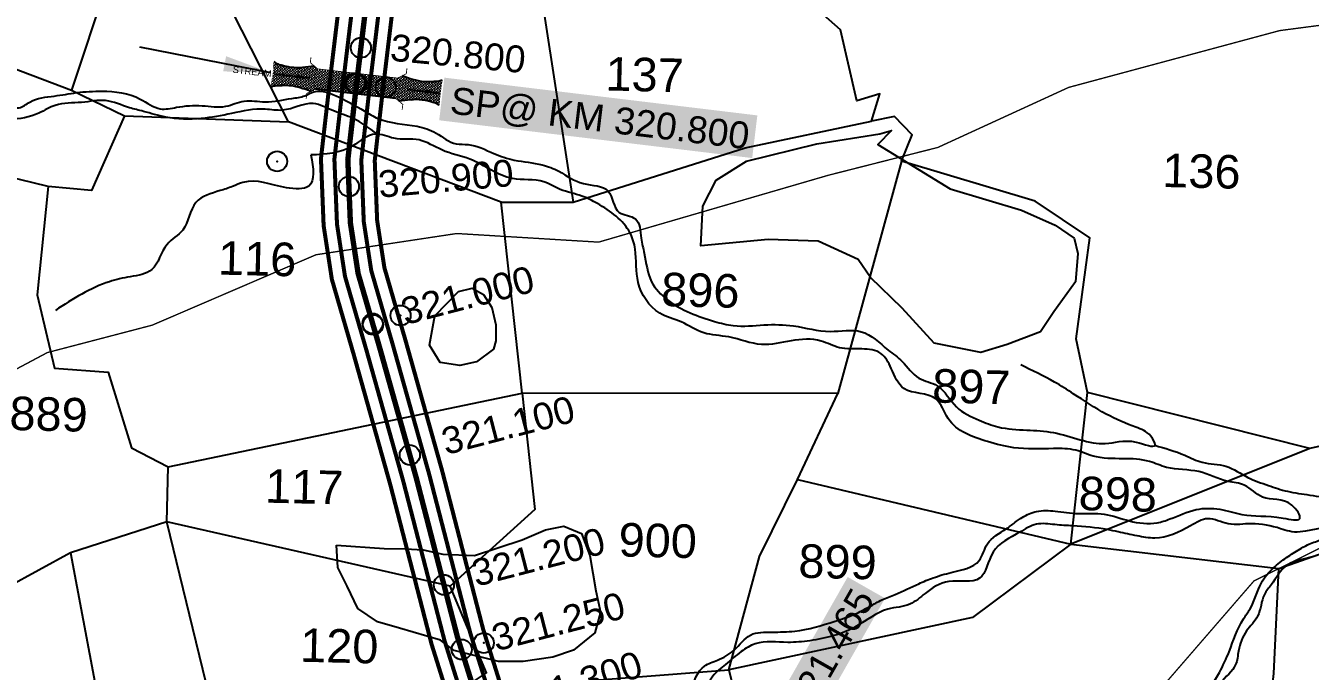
# Model space of a CAD drawing. Header units: feet. Extents: x 786471 to 797175, y 1568667 to 1582707.
# Drawn here: x 789635 to 790592, y 1571551 to 1572032 of the extents above; entities that cross this region are included whole.
import ezdxf
from ezdxf.enums import TextEntityAlignment as Align

# ---------------------------------------------------------------- set-up
doc = ezdxf.new("R2010")
doc.units = ezdxf.units.FT
doc.header["$LTSCALE"] = 15
doc.header["$MEASUREMENT"] = 0
doc.header["$PDMODE"] = 32
doc.header["$PDSIZE"] = 15
doc.linetypes.add('HIDDEN2', pattern=[0.1875, 0.125, -0.0625])
for name, color, linetype in [('CANAL1', 7, 'Continuous'), ('CSMark', 72, 'Continuous'), ('HILL', 17, 'Continuous'), ('PLOT', 7, 'Continuous'), ('PLOT NO', 7, 'Continuous'), ('ROADS', 6, 'Continuous'), ('STRUCTURE', 5, 'Continuous'), ('TANKS-STREAM', 4, 'Continuous')]:
    doc.layers.add(name, color=color, linetype=linetype)
doc.layers.add('VILLAGE BOUNDRY', color=5, linetype='HIDDEN2', lineweight=100)
doc.styles.get("Standard").update_dxf_attribs({"font": 'arial.ttf'})
doc.linetypes.add('DOTS', pattern='A,1e-06,-3,["●",Standard,S=3,R=0,X=-1.25,Y=-1.25],-3', length=6.000001)
doc.dimstyles.get("Standard").update_dxf_attribs({"dimtxt": 0.18, "dimasz": 35, "dimexe": 0.18, "dimexo": 0.0625, "dimgap": 0.09, "dimtad": 0, "dimtih": 1, "dimtoh": 1, "dimdec": 4, "dimzin": 0, "dimdsep": 46, "dimtxsty": 'Standard', "dimcen": 0.09, "dimadec": 0, "dimazin": 0, "dimtfac": 1, "dimtdec": 4, "dimtofl": 0, "dimtmove": 0, "dimatfit": 3, "dimfxl": 1, "dimtolj": 1, "dimtzin": 0, "dimarcsym": 0})

# ---------------------------------------------------------------- blocks, each defined once
blk = doc.blocks.new('SP')
at = {"layer": 'STRUCTURE'}
h = blk.add_hatch(dxfattribs=at)
h.set_pattern_fill('DASH', color=256, scale=8, style=0)
h.set_pattern_definition([(0, (0, 0), (1, 1), [1, -1])])
edge = h.paths.add_edge_path()
edge.add_spline(control_points=[(769825.6998846318, 1706742.149716115), (769825.2538849328, 1706741.843835173), (769823.8040903579, 1706740.84951941), (769820.9116115965, 1706740.271124796), (769817.0237254978, 1706739.724816793), (769811.4058651323, 1706738.909695662), (769803.9999883493, 1706739.727929385), (769798.3893081942, 1706740.999362314), (769795.6105873373, 1706741.629046613)], knot_values=[0, 0, 0, 0, 1.613557225511201, 5.245130249365884, 8.62497580946186, 13.47012412667009, 22.1902159530602, 30.74637742218671, 30.74637742218671, 30.74637742218671, 30.74637742218671], degree=3, periodic=0)
edge.add_line((769795.6105873375, 1706741.629046612), (769792.6105873379, 1706739.629046612))
edge.add_line((769792.6105873379, 1706739.629046612), (769732.6105873376, 1706739.629046612))
edge.add_line((769732.6105873376, 1706739.629046612), (769729.6105873374, 1706741.629046612))
edge.add_spline(control_points=[(769729.6105873374, 1706741.629046612), (769726.8509375289, 1706740.920438928), (769721.2787648587, 1706739.489647107), (769713.899210699, 1706738.460716713), (769708.2604048095, 1706739.11542709), (769704.3585304887, 1706739.550728751), (769701.4507450095, 1706740.04646792), (769699.9732063155, 1706740.999068337), (769699.5186717048, 1706741.292116404)], knot_values=[0, 0, 0, 0, 8.556161469055684, 17.27625329548356, 22.12140161274031, 25.50124717275726, 29.13282019658805, 30.74637742212953, 30.74637742212953, 30.74637742212953, 30.74637742212953], degree=3, periodic=0)
edge.add_line((769699.5186717048, 1706741.292116404), (769699.5186717048, 1706722.106659352))
edge.add_spline(control_points=[(769699.5212900428, 1706722.10837711), (769699.9672897417, 1706722.414258052), (769701.4170843166, 1706723.408573815), (769704.3095630779, 1706723.986968429), (769708.1974491772, 1706724.533276432), (769713.8153095418, 1706725.348397563), (769721.2211863253, 1706724.530163841), (769726.8318664806, 1706723.258730911), (769729.6105873373, 1706722.629046612)], knot_values=[0, 0, 0, 0, 1.613557225511201, 5.245130249365884, 8.62497580946186, 13.47012412667009, 22.1902159530602, 30.74637742218671, 30.74637742218671, 30.74637742218671, 30.74637742218671], degree=3, periodic=0)
edge.add_line((769729.610587337, 1706722.629046612), (769732.6105873372, 1706724.629046612))
edge.add_line((769732.6105873372, 1706724.629046612), (769792.6105873372, 1706724.629046612))
edge.add_line((769792.6105873372, 1706724.629046612), (769795.6105873372, 1706722.629046612))
edge.add_spline(control_points=[(769795.6105873372, 1706722.629046612), (769798.3702371457, 1706723.337654297), (769803.9424098157, 1706724.768446117), (769811.3219639753, 1706725.797376512), (769816.9607698652, 1706725.142666135), (769820.8626441859, 1706724.707364474), (769823.7704296648, 1706724.211625304), (769825.247968359, 1706723.259024888), (769825.7025029698, 1706722.965976821)], knot_values=[0, 0, 0, 0, 8.556161469055684, 17.27625329548356, 22.12140161274031, 25.50124717275726, 29.13282019658805, 30.74637742212953, 30.74637742212953, 30.74637742212953, 30.74637742212953], degree=3, periodic=0)
edge.add_line((769825.7025029698, 1706722.965976821), (769825.6998846318, 1706742.149716115))
h.paths.add_polyline_path([(769764.1611842603, 1706732.129046612, -1), (769761.0599904143, 1706732.129046612, -1)], flags=0)
h.paths.add_polyline_path([(769761.0599904143, 1706732.129046612, 1), (769764.1611842603, 1706732.129046612, 1)], flags=16)
at = {"layer": 'STRUCTURE', "const_width": 0.6280741461245082}
for points in [[(769726.6105873373, 1706747.629046612), (769726.6105873373, 1706743.629046612), (769732.6105873373, 1706739.629046612), (769792.6105873373, 1706739.629046612), (769798.6105873373, 1706743.629046612), (769798.6105873373, 1706747.629046612)], [(769726.6105873373, 1706716.629046612), (769726.6105873373, 1706720.629046612), (769732.6105873373, 1706724.629046612), (769792.6105873373, 1706724.629046612), (769798.6105873373, 1706720.629046612), (769798.6105873373, 1706716.629046612)]]:
    blk.add_lwpolyline(points, dxfattribs=at)
at = {"layer": 'STRUCTURE', "color": 3}
blk.add_lwpolyline([(769732.6105873373, 1706724.629046612), (769792.6105873373, 1706724.629046612)], dxfattribs=at)
blk.add_lwpolyline([(769732.6105873373, 1706724.629046612), (769792.6105873373, 1706724.629046612)], dxfattribs=at)
at = {"layer": 'STRUCTURE', "color": 0}
blk.add_circle((769762.6105873373, 1706732.129046612), 1.550596922985278, dxfattribs=at)
at = {"layer": 'STRUCTURE'}
for points in [[(769699.5186717048, 1706741.292116404), (769700.9097938648, 1706740.474592058), (769704.4282628357, 1706739.575315278), (769707.783299273, 1706739.166553105), (769712.611174137, 1706738.757790932), (769721.284772164, 1706739.657067712), (769729.6105873374, 1706741.629046612)], [(769825.6998846318, 1706742.149716115), (769824.3326225362, 1706741.292883995), (769820.8412069769, 1706740.29371433), (769817.4991804758, 1706739.789517071), (769812.6849136075, 1706739.243351586), (769803.9892128682, 1706739.89511083), (769795.6105873373, 1706741.629046613)], [(769699.5212900428, 1706722.10837711), (769700.8885521383, 1706722.96520923), (769704.3799676977, 1706723.964378895), (769707.7219941987, 1706724.468576154), (769712.536261067, 1706725.014741639), (769721.2319618064, 1706724.362982395), (769729.6105873373, 1706722.629046612)], [(769825.7025029698, 1706722.965976821), (769824.3113808098, 1706723.783501166), (769820.7929118389, 1706724.682777947), (769817.4378754016, 1706725.09154012), (769812.6100005376, 1706725.500302293), (769803.9364025106, 1706724.601025512), (769795.6105873372, 1706722.629046612)]]:
    blk.add_spline(points, degree=3, dxfattribs=at)
at = {"layer": 'STRUCTURE', "color": 0}
blk.add_text('STREAM', height=5, dxfattribs=at).set_placement((769684.2926106098, 1706732.094091512), align=Align.MIDDLE_CENTER)
for points in [[(769727.4360020272, 1706732.129046612), (769700.7611537643, 1706732.129046612)], [(769824.3666876926, 1706732.129046612), (769800.5131945858, 1706732.129046612)]]:
    blk.add_leader(points, dimstyle='Standard', override={"dimasz": 10, "dimgap": 0.09, "dimtad": 0}, dxfattribs=at)

msp = doc.modelspace()

# ---------------------------------------------------------------- linework, layer by layer
for p in [(789903, 1571986, 13), (789903, 1571986, 13), (789903, 1571986, 13), (789821.999009728, 1571930.748101393, 13.13835273281087)]:
    msp.add_point(p)
at = {"linetype": 'HIDDEN2'}
msp.add_point((789903, 1571986, 13), dxfattribs=at)
at = {"layer": 'CANAL1', "color": 1, "const_width": 3}
for points in [[(789867.6462410076, 1572043.230159594), (789861.354555676, 1571991.052696038), (789854.6775604929, 1571932.788903776), (789856.6737940065, 1571882.886515864), (789862.8134476331, 1571842.863453047), (789879.0411007294, 1571787.012334708), (789906.2853521866, 1571690.145749112), (789937.1251824516, 1571571.030921557), (789961.1968722023, 1571494.402581571), (789985.9700451602, 1571449.228414808), (790013.1483113681, 1571410.909256864), (790045.1303549593, 1571375.911591048), (790078.5577255161, 1571349.455177449), (790102.0931283862, 1571336.047068217), (790150.8221662435, 1571316.262628239), (790185.0257287957, 1571300.411873764), (790222.3779329875, 1571280.294843071), (790275.2644063933, 1571247.804235518), (790340.5464411335, 1571208.184604578), (790381.5809722503, 1571187.303811794), (790430.8995223506, 1571168.869147485), (790468.4834639165, 1571152.327090033), (790533.4389029061, 1571117.287189672), (790595.1187469653, 1571086.463764218)], [(789907.4229521642, 1572038.975461527), (789901.0810163517, 1571986.381266603), (789894.7690151772, 1571931.302430225), (789896.5520113194, 1571886.730608076), (789901.9544780387, 1571851.513105913), (789917.5005469347, 1571798.007812912), (789944.9041187572, 1571700.574765808), (789975.5924993764, 1571582.044892783), (789998.1722062636, 1571510.166039489), (790019.9323667638, 1571470.486135712), (790044.3443483275, 1571436.067215457), (790072.4829212453, 1571405.275425411), (790100.9987180219, 1571382.706324071), (790119.5932710797, 1571372.113014923), (790166.7645294046, 1571352.961047841), (790202.9348107162, 1571336.198868536), (790242.3467560044, 1571314.97250907), (790296.1101926952, 1571281.943142395), (790360.0205446512, 1571243.155984982), (790397.7053237172, 1571223.979743866), (790445.9711392713, 1571205.938578715), (790486.0639150417, 1571188.292292227), (790551.8792707599, 1571152.788513908), (790613.0249965765, 1571122.232004722)]]:
    msp.add_lwpolyline(points, dxfattribs=at)
at = {"layer": 'CANAL1', "color": 5, "const_width": 3}
for points in [[(789877.5904187968, 1572042.166485077), (789871.2861708455, 1571989.884838684), (789864.700424164, 1571932.417285388), (789866.6433483347, 1571883.847538917), (789872.5987052345, 1571845.025866264), (789888.6559622807, 1571789.761204259), (789915.9400438293, 1571692.753003286), (789946.7420116828, 1571573.784414363), (789970.4407057177, 1571498.343446051), (789994.4606255611, 1571454.542845034), (790020.9473206082, 1571417.198746511), (790051.9684965304, 1571383.252549639), (790084.1679736426, 1571357.767964104), (790106.4681640596, 1571345.063554893), (790154.8077570337, 1571325.43723314), (790189.5029992758, 1571309.358622457), (790227.3701387433, 1571288.96425957), (790280.475852985, 1571256.338962227), (790345.4149670125, 1571216.927449679), (790385.6120601174, 1571196.472794812), (790434.6674265808, 1571178.136505292), (790472.8785766978, 1571161.318390581), (790538.0489948696, 1571126.162520731), (790599.5953093681, 1571095.405824344)], [(789897.478774375, 1572040.039136043), (789891.1494011845, 1571987.549123976), (789884.7461515061, 1571931.674048612), (789886.5824569912, 1571885.769585023), (789892.1692204373, 1571849.350692696), (789907.8856853833, 1571795.258943361), (789935.2494271146, 1571697.967511634), (789965.9756701452, 1571579.291399976), (789988.9283727483, 1571506.225175009), (790011.4417863629, 1571465.171705486), (790036.5453390877, 1571429.777725809), (790065.6447796737, 1571397.934466821), (790095.3884698955, 1571374.393537415), (790115.2182354063, 1571363.096528247), (790162.7789386143, 1571343.78644294), (790198.4575402361, 1571327.252119843), (790237.3545502507, 1571306.30309257), (790290.898746125, 1571273.408415673), (790355.1520187716, 1571234.413139881), (790393.6742358506, 1571214.810760848), (790442.2032350411, 1571196.671220908), (790481.6688022604, 1571179.300991679), (790547.2691787964, 1571143.913182849), (790608.5484341737, 1571113.289944596)]]:
    msp.add_lwpolyline(points, dxfattribs=at)
at = {"layer": 'CANAL1', "color": 1, "linetype": 'HIDDEN2', "ltscale": 5, "const_width": 4}
msp.add_lwpolyline([(789887.5345965859, 1572041.10281056), (789881.217786015, 1571988.71698133), (789874.723287835, 1571932.045667), (789876.612902663, 1571884.80856197), (789882.3839628359, 1571847.18827948), (789893.4713682118, 1571809.028479905), (789898.270823832, 1571792.51007381), (789925.594735472, 1571695.36025746), (789956.3588409141, 1571576.53790717), (789959.3365297244, 1571567.058915338), (789979.684539233, 1571502.28431053)], dxfattribs=at)
at = {"layer": 'CSMark', "color": 3}
for p in [(789884.4327121221, 1572015.378627764), (789881.2234807371, 1571988.764208128), (789875.5268202896, 1571911.958744315), (789893.2006817067, 1571809.9601084), (789893.4713682118, 1571809.028479905), (789920.9042523437, 1571712.037209886), (789946.3169663865, 1571615.323339593), (789959.5669414543, 1571567.131295866)]:
    msp.add_point(p, dxfattribs=at)
at = {"layer": 'CSMark', "color": 2}
for p in [(789880, 1571989), (789914, 1571816), (789976, 1571572)]:
    msp.add_point(p, dxfattribs=at)
at = {"layer": 'HILL', "lineweight": -2}
for points in [[(790139.1772846249, 1571897.470528797), (790149.1183139825, 1571916.693749072), (790171.8398064956, 1571930.87562359), (790224.2845420656, 1571943.816875507), (790271.1591488309, 1571951.27638183), (790279.906243094, 1571953.696134158), (790269.6538648277, 1571943.422506208), (790323.5941467854, 1571910.1652175), (790376.757588015, 1571894.319285652), (790401.6695108493, 1571883.129757139), (790416.0169168223, 1571873.518091541), (790418.7267264805, 1571862.200518019), (790416.8932076339, 1571841.063504935), (790400.7648622427, 1571818.733802469), (790390.7959911879, 1571803.749601813), (790366.0532831266, 1571794.415856821), (790346.3571276065, 1571788.270347818), (790311.7387674353, 1571795.390784791), (790287.8469868534, 1571821.448705044), (790264.2067725904, 1571844.191043434), (790254.9219153296, 1571857.652414399), (790225.0985422857, 1571871.27670685), (790188.0191147091, 1571872.499140457), (790137.7382971842, 1571867.87048309), (790139.1772846249, 1571897.470528797)], [(789935.5403962105, 1571793.839041071), (789939.5991389022, 1571815.785824166), (789957.2482331853, 1571833.878750353), (789967.4577783376, 1571836.278588228), (789975.7333468675, 1571831.670758848), (789982.117222408, 1571821.817758885), (789984.8979060742, 1571808.965186284), (789985.0529801623, 1571797.057498288), (789983.1401906031, 1571790.931040632), (789970.5554580793, 1571781.534105952), (789958.1296384842, 1571778.746657167), (789943.6146749704, 1571780.859193715), (789935.5403962105, 1571793.839041071)], [(789866.2666010257, 1571644.808207371), (789901.676238106, 1571642.399570896), (789917.6469268146, 1571642.015585067), (789930.8815291543, 1571641.308101826), (789945.6180811049, 1571638.228591626), (789968.9803868263, 1571637.277568741), (790004.7268005157, 1571648.876101268), (790022.0531476053, 1571656.245792664), (790035.7614627277, 1571659.030679943), (790048.8838061976, 1571653.654140368), (790055.1128322474, 1571637.153231024), (790059.5499987586, 1571610.962611286), (790063.061647648, 1571594.9163555), (790058.7922518402, 1571579.446499843), (790042.8930166232, 1571566.592139975), (790027.5704912104, 1571561.510148069), (790005.2738416389, 1571558.153113045), (789986.9566779474, 1571558.204196323), (789954.0244839282, 1571566.392942654), (789943.6850030153, 1571574.038488762), (789913.1087304341, 1571582.949192097), (789896.8467270439, 1571587.688353401), (789882.2832619047, 1571597.705599954), (789874.1065427085, 1571614.253300348), (789867.2238820534, 1571628.182139494), (789866.2666010257, 1571644.808207371)]]:
    msp.add_lwpolyline(points, dxfattribs=at)
at = {"layer": 'PLOT', "lineweight": -2}
for points in [[(789708.1700038897, 1571964.746921753), (789683.8103167638, 1571908.989494184), (789651.4771060189, 1571911.984361802), (789534.0848122779, 1571940.529293539), (789339.6533460795, 1571991.34460761), (789341.779513815, 1572107.984157187), (789335.2160396823, 1572159.941242947), (789316.359051157, 1572170.714426593)], [(789989.0788830717, 1571900.437650944), (789830.383507855, 1571960.292547208), (789774.9303753626, 1572069.797613797), (789764.3296249034, 1572120.044137276)], [(789341.779513815, 1572107.984157187), (789668.8199057631, 1571983.770264722)], [(790014.7263083111, 1572080.75684473), (790042.6864330724, 1571900.288390049), (790170.7442095905, 1571940.825092548), (790264.9717828236, 1571960.679594099), (790271.1451370127, 1571981.143969472), (790253.974615548, 1571975.880781659), (790241.7899861952, 1572028.751758363), (790229.1530006048, 1572039.991648298)], [(789694.9757170792, 1572062.497000035), (789668.8199057631, 1571983.770264722), (789708.1700038897, 1571964.746921753), (789830.383507855, 1571960.292547208)], [(790757.6042138676, 1571808.956291434), (790759.0959334467, 1571790.667855217), (790703.51989643, 1571782.109754991), (790633.1567417838, 1571726.208390925), (790591.6272790899, 1571716.835346078), (790425.9901493237, 1571758.576282727), (790417.5345795568, 1571798.665283103), (790424.424493369, 1571850.048198583), (790427.6187628498, 1571873.870104521), (790386.9796274322, 1571901.023894994), (790287.3327993299, 1571930.959293117), (790295.2249819448, 1571950.541622698), (790282.1257331072, 1571964.273280543), (790264.9717828236, 1571960.679594099)], [(790287.3327993299, 1571930.959293117), (790239.8764109424, 1571757.924460244), (790004.6569753623, 1571758.156613094), (789989.0788830717, 1571900.437650944), (790042.6864330724, 1571900.288390049)], [(789651.4771060189, 1571911.984361802), (789643.1217410602, 1571831.272910781), (789656.0812740612, 1571776.592422893), (789696.1612210815, 1571773.846083685), (789696.1612210815, 1571773.846083685), (789713.5359592901, 1571717.276749693), (789740.8548053618, 1571703.250483155), (790004.6569753623, 1571758.156613094), (790014.1569453832, 1571671.389532191), (789951.0463409744, 1571614.415194528), (789739.8696181738, 1571662.274705553), (789740.8548053618, 1571703.250483155)], [(790158.5220882731, 1571552.010150265), (790181.5783541437, 1571636.355282194), (790209.8502578647, 1571693.74289556), (790239.8764109424, 1571757.924460244)], [(790209.8502578647, 1571693.74289556), (790413.4183613383, 1571645.514649817), (790425.9901493237, 1571758.576282727)], [(789739.8696181738, 1571662.274705553), (789667.9404557791, 1571639.047930264), (789620.9338165126, 1571613.439248139), (789581.3916942083, 1571749.866635527)], [(790591.6272790899, 1571716.835346078), (790413.4183613383, 1571645.514649817), (790340.1045042858, 1571590.943541375), (790158.5220882731, 1571552.010150265)], [(790573.8077993713, 1571325.005772828), (790541.0551385726, 1571342.751890485), (790564.6859756784, 1571549.376938286), (790568.3743991606, 1571627.591518493), (790733.5595970952, 1571685.920681962), (790817.3651863714, 1571683.547629187), (790868.7633297335, 1571719.549206258), (790934.3063515739, 1571703.624896028)], [(789667.9404557791, 1571639.047930264), (789701.1296471747, 1571463.650691891), (789720.1715791906, 1571363.018463494), (789827.3043269267, 1571377.088748041), (789812.6095853663, 1571439.541780374), (789783.4533102288, 1571483.100138487), (789739.8696181738, 1571662.274705553)], [(790413.4183613383, 1571645.514649817), (790568.3743991606, 1571627.591518493)], [(789812.6095853663, 1571439.541780374), (789978.1427196156, 1571549.812431343), (789951.0463409744, 1571614.415194528)], [(790010.6220532418, 1571540.472637643), (790158.5220882731, 1571552.010150265), (790176.2147454749, 1571479.999069673), (790200.8345178433, 1571440.873245563), (790251.2689107825, 1571402.142990552), (790285.617575158, 1571357.245893706)]]:
    msp.add_lwpolyline(points, dxfattribs=at)
at = {"layer": 'ROADS', "linetype": 'DOTS', "lineweight": -3, "ltscale": 0.25, "const_width": 1}
for points in [[(790868.568004628, 1572175.48441289), (790814.81300385, 1572148.672229134), (790711.8007651399, 1572070.067677984), (790653.2739690859, 1572039.179761458), (790569.0840491977, 1572028.148488227), (790411.8194794282, 1571985.82916192), (790314.3575763671, 1571941.115314099), (790232.6337935667, 1571920.362959136), (790061.5697583717, 1571870.580296742), (789955.8801577103, 1571877.001198259), (789850.9665914518, 1571861.178542576), (789728.9562003012, 1571808.741091367), (789650.7813258121, 1571788.311853902), (789518.9480241637, 1571718.128959746), (789419.966696461, 1571682.393336079), (789366.0687479619, 1571679.605408414), (789315.471929054, 1571644.067711374), (789292.6164958104, 1571600.376092431), (789291.5495182887, 1571556.35190026), (789281.328501618, 1571528.011050696), (789243.0840018073, 1571443.743314716)], [(789859.3699262101, 1571152.968495765), (789919.0526259711, 1571155.825195008), (789956.7237982617, 1571136.679962626), (790061.2066469096, 1571171.183309531), (790131.8398914725, 1571227.42232195), (790215.5003609076, 1571301.855295206), (790327.3791430899, 1571442.935607822), (790469.7743794871, 1571525.699783145), (790549.872364998, 1571618.190229979), (790640.2747872123, 1571663.110931077), (790741.7045672431, 1571704.661621419), (790845.6083449959, 1571782.095415301), (790917.1436035645, 1571810.852464196), (791054.8265653935, 1571999.933593968), (791165.146497513, 1572174.80345423)]]:
    msp.add_lwpolyline(points, dxfattribs=at)
at = {"layer": 'TANKS-STREAM', "lineweight": -2}
for points in [[(790476.0555739749, 1571719.232370047), (790498.3874444506, 1571711.848835193), (790511.3309599134, 1571706.614480209), (790529.041708004, 1571703.620153935), (790545.3392896978, 1571695.308382571), (790560.6224983571, 1571689.375647988), (790574.8711670162, 1571684.966267093), (790591.5165065256, 1571682.211412479), (790610.7211213531, 1571678.967126935), (790620.9938015207, 1571678.506097246), (790631.7720934077, 1571681.243540952), (790641.0157829738, 1571682.519773518), (790654.5081144337, 1571686.759681143), (790669.307502191, 1571686.698118301), (790681.741896117, 1571689.341768273), (790691.6031495827, 1571695.210825333), (790702.0599456177, 1571701.359638755), (790712.3747515787, 1571711.405569108), (790728.2531642108, 1571718.279267088), (790737.8436408826, 1571721.742488152), (790756.8790453693, 1571739.094041324), (790775.6161371963, 1571752.471958049), (790803.9133639687, 1571769.521539145), (790814.9053577658, 1571778.5444459), (790833.2669237229, 1571786.545722657), (790861.5714639045, 1571812.671252921), (790890.9932180428, 1571828.137432349), (790902.5035390259, 1571841.158093216), (790911.9665180827, 1571848.107122141), (790925.6118141263, 1571853.266896684), (790940.6607570268, 1571864.091837721), (790958.5104924828, 1571877.171143048), (790969.3909040956, 1571881.55313808), (790982.51422621, 1571891.369057037), (790996.538078665, 1571903.485028594), (791009.7965059656, 1571910.131552808), (791026.6563915581, 1571922.164819535), (791037.7411056538, 1571943.849710308), (791046.4003230651, 1571952.506576344), (791058.1145204826, 1571956.446396495), (791067.8698323377, 1571966.765421099), (791071.8888510758, 1571975.74473007), (791078.2015019296, 1571992.267569759), (791088.379184527, 1572002.576439235), (791102.9963619274, 1572018.91934095), (791109.769981638, 1572029.009279324), (791119.4272832199, 1572042.654639497), (791134.0331375705, 1572053.997047999), (791138.6506468803, 1572064.96744778), (791149.0153168815, 1572073.521144107), (791159.0713857188, 1572082.185930955), (791167.2535278812, 1572094.831167622), (791176.8934646304, 1572106.909227293), (791185.6824518801, 1572118.918407212), (791195.8411245844, 1572123.23102159), (791204.7032595377, 1572129.645990834), (791210.9756812253, 1572140.473116641), (791217.9380468184, 1572145.483860493), (791230.715323144, 1572155.222482688), (791247.1770657973, 1572171.789053025), (791255.3723774406, 1572181.534169357), (791267.3007615336, 1572187.875416281), (791280.3341087849, 1572191.870253439), (791295.6557997275, 1572194.484500213), (791318.1611472057, 1572199.24587214), (791334.1619676951, 1572202.506576179), (791348.6706867842, 1572205.803341174), (791381.1331352182, 1572216.904777675), (791408.3611103859, 1572228.321355028), (791422.4997461009, 1572236.524112678), (791437.0456856294, 1572246.202715014), (791450.7680905982, 1572252.558340159), (791464.5689986624, 1572254.455165173), (791471.8876121955, 1572258.666132818), (791488.024977166, 1572262.214464883), (791502.3948324738, 1572265.076433948), (791510.5086393761, 1572268.49176365), (791517.8921237359, 1572278.408287484), (791530.4946695603, 1572298.862516587), (791543.605610569, 1572319.774670154), (791556.6529984286, 1572328.325286211), (791566.5661357372, 1572332.752314021), (791582.0008631167, 1572333.780676785), (791602.0411350129, 1572332.132595638), (791614.6311913276, 1572331.363279351), (791631.1934858927, 1572330.731856738), (791642.4504858089, 1572332.793888364), (791656.4427645467, 1572341.78821168), (791680.1124333481, 1572351.404352818), (791686.8595885366, 1572360.106260255), (791702.6455520613, 1572366.024947986), (791720.5596202528, 1572373.058905156), (791741.6284537577, 1572375.351454716), (791754.7972584463, 1572379.233780571), (791767.2827141978, 1572383.832174426), (791787.2949574933, 1572381.018331375), (791833.246668631, 1572376.964566723), (791854.7331605902, 1572378.645337268), (791868.0796674531, 1572377.225758207), (791885.679737923, 1572377.352033382), (791898.3352180541, 1572384.107532789), (791914.6460549114, 1572385.115089523), (791923.2245609005, 1572387.744612353), (791928.5124464877, 1572393.031248313), (791931.6527771399, 1572405.587944909), (791934.4697706486, 1572426.144185208), (791937.1872449295, 1572442.578135993), (791939.9604678145, 1572461.330775489), (791948.4816073392, 1572483.038961261), (791947.7473962775, 1572495.431033075), (791953.5285725786, 1572510.502231612), (791955.7418581112, 1572516.022298489), (791960.1119787534, 1572536.798977713), (791961.368838588, 1572556.877166538), (791959.4915620598, 1572564.656290845), (791963.1418842049, 1572576.942944625), (791967.051978267, 1572600.050899548), (791981.3418453897, 1572624.633725896), (791989.7452844718, 1572641.446530136), (791998.1053590557, 1572656.455723808), (792004.9162125811, 1572660.674618769), (792010.5301296521, 1572668.789193126), (792017.3056950576, 1572682.289611228), (792024.9168817868, 1572698.348120691), (792041.7032905213, 1572720.373145288), (792046.4331453698, 1572733.362703208), (792051.5440819609, 1572742.005118948), (792069.4685691346, 1572746.987931071), (792082.0645050359, 1572755.708164782), (792092.0315732686, 1572762.428984459), (792106.597298385, 1572767.234770827), (792115.7043832076, 1572770.367333094), (792141.3979686175, 1572784.928691767), (792153.5332240945, 1572793.485417874), (792162.1163339812, 1572804.655663912), (792167.9160051564, 1572812.82291206), (792177.1308979101, 1572820.185888416), (792178.7026101334, 1572839.601724819), (792186.39985386, 1572851.515615075), (792191.3151792121, 1572868.010816263), (792188.3631467802, 1572880.542014432), (792181.6084069795, 1572892.803376045), (792175.8382165087, 1572900.887534571), (792178.9635038583, 1572932.89728757), (792185.7835623744, 1572945.915878986), (792184.9506645848, 1572965.451112755), (792190.0618796542, 1572981.026272825), (792197.2416000989, 1573001.381393546), (792202.7526958983, 1573027.613651494), (792204.5554382049, 1573049.962450585), (792201.0778259765, 1573064.86364264), (792199.7331733672, 1573058.821025128), (792193.3528743223, 1573042.508229891), (792188.963483582, 1573032.862383752), (792182.8615889442, 1573019.646171761), (792178.9579655108, 1573007.641070884), (792172.5818077782, 1572998.042992902), (792162.3267674249, 1572992.510981034), (792150.874956499, 1572982.3125926), (792135.9274105037, 1572977.073943165), (792113.6234499771, 1572967.623932077)], [(791559.7722377903, 1572187.480174573), (791548.7062318671, 1572192.034056668), (791538.0653855446, 1572198.765317969), (791516.7873375027, 1572227.337070304), (791511.8524658191, 1572236.591901488), (791508.9218634987, 1572259.789196103), (791492.9573533009, 1572254.776755546), (791479.7571972668, 1572252.396083158), (791472.119789911, 1572246.908900611), (791453.0728278063, 1572243.324434077), (791441.645877645, 1572239.821984323), (791423.4419715768, 1572227.933078426), (791408.964723237, 1572224.863558029), (791392.2620570561, 1572211.594746111), (791371.9965024844, 1572207.405269597), (791355.2604709704, 1572200.252904942), (791339.1034876873, 1572194.705520099), (791323.8975377587, 1572191.293929443), (791310.1878920394, 1572190.184445964), (791296.2418170618, 1572189.399104252), (791283.0353130777, 1572179.284037472), (791269.711430253, 1572179.24460905), (791256.2012857869, 1572171.475111929), (791245.0374491283, 1572156.454227082), (791229.6258532396, 1572145.976750088), (791217.345254877, 1572136.918565503), (791210.1399255513, 1572121.80250563), (791188.6142205439, 1572110.547183608), (791178.8403116257, 1572097.42651726), (791167.1724580338, 1572084.22556786), (791151.9878849313, 1572071.613007751), (791141.6338767909, 1572055.356335176), (791135.583037813, 1572045.024181714), (791117.631091943, 1572028.521917463), (791112.6487972797, 1572014.328626424), (791099.8309443673, 1572001.533343415), (791089.9426399036, 1571993.102574902), (791080.9444691619, 1571971.345182216), (791070.6564593064, 1571955.974359549), (791060.0439396803, 1571950.988094954), (791049.0939407633, 1571940.365377881), (791042.6563560553, 1571924.392745006), (791037.7143012475, 1571920.830789832), (791022.4860324488, 1571908.496604279), (791004.088816655, 1571898.657656997), (790973.1723835205, 1571872.151392659), (790956.2851961408, 1571868.041686325), (790945.397120834, 1571858.304358759), (790922.4306599982, 1571843.051684279), (790907.9465462941, 1571831.465691098), (790890.1970058793, 1571818.345263083), (790868.547078841, 1571807.771161685), (790858.872168641, 1571794.779332143), (790832.0647035304, 1571780.909029331), (790811.0032412187, 1571764.320344755), (790789.2421903288, 1571745.490616656), (790768.3671461925, 1571736.638511337), (790733.1013638993, 1571708.97992729), (790718.8652677526, 1571707.709448143), (790696.1054165327, 1571687.61352645), (790654.9071420557, 1571675.857583285), (790637.6347426751, 1571666.340201125), (790615.7107092993, 1571652.393618468), (790601.9662722568, 1571639.453270524), (790574.194788126, 1571629.646777824), (790562.8773962524, 1571615.517148127), (790557.7016427172, 1571608.150678207), (790552.62444544, 1571591.886253444), (790544.3960992428, 1571581.003786334), (790538.4123814756, 1571566.009859565), (790536.255931566, 1571555.856557446), (790524.8377932525, 1571542.241807574), (790516.3484915136, 1571526.995807775), (790507.0519614464, 1571510.676857637), (790484.1737752566, 1571494.684453434), (790469.6240360948, 1571476.921111061), (790446.4597991938, 1571462.163627092), (790443.8661197727, 1571451.199660593), (790431.566847144, 1571439.488734897), (790418.3672233026, 1571420.938759175), (790414.2762658836, 1571405.992758449), (790397.0987495778, 1571385.210577564), (790393.4922934823, 1571372.923055229), (790384.5225087495, 1571348.1378679), (790379.4246242613, 1571341.11999626), (790376.1292107626, 1571316.823009486), (790372.130552117, 1571294.020192949), (790373.5524288405, 1571267.367744262), (790372.699773174, 1571243.380178099), (790383.27775155, 1571223.808839367), (790386.4130293728, 1571193.378208025), (790391.0679859614, 1571168.706365362), (790392.1617428917, 1571156.648860612), (790382.3026292499, 1571125.702778302), (790383.6182925204, 1571100.007324488), (790375.680600352, 1571080.053283786), (790378.8893016613, 1571063.527102349), (790385.2207338489, 1571039.642642996), (790386.9689622573, 1571008.969525719), (790394.997911172, 1570997.919343901), (790394.5735285558, 1570980.268477231), (790391.2997571147, 1570947.508308072), (790397.4345969551, 1570926.940084241), (790400.646346406, 1570899.385827657), (790396.3833867689, 1570882.9309647), (790392.2951962944, 1570850.742418968)], [(789270.7664791847, 1571976.820998706), (789279.3118056164, 1571976.846236487), (789289.7299402325, 1571969.424107951), (789302.2300007924, 1571968.900404948), (789318.3571991347, 1571970.521672895), (789333.1549119354, 1571972.621416085), (789347.8292532762, 1571969.58990953), (789363.5258050683, 1571971.891203834), (789385.2405682405, 1571973.60147723), (789409.972336108, 1571975.927869147), (789424.4413196625, 1571982.946569969), (789437.0222494961, 1571985.769470005), (789456.7221357429, 1571987.304839243), (789469.7011180583, 1571988.108965955), (789487.0305860292, 1571993.273223098), (789506.9699331538, 1571995.472507194), (789518.8267073351, 1571996.080453292), (789535.0324447317, 1571991.672596506), (789552.9572450088, 1571988.792428887), (789579.7531200175, 1571978.772387573), (789594.591821509, 1571973.281216186), (789608.1922254487, 1571972.061199074), (789620.9214236977, 1571971.755148921), (789629.8322984921, 1571970.648069033), (789637.7558737056, 1571974.922104976), (789655.962320386, 1571979.395604526), (789672.6503993449, 1571981.91845757), (789691.5763634936, 1571983.004060234), (789720.0373336788, 1571977.185366458), (789734.9562178651, 1571969.891150384), (789747.051431641, 1571971.002225214), (789766.1659580412, 1571972.225021659), (789783.8377062279, 1571971.800136985), (789797.4026534392, 1571975.680011015), (789813.1040483483, 1571975.022197911), (789833.0937579005, 1571977.626020304), (789842.6847095373, 1571979.638583606), (789849.4911722922, 1571982.559372915), (789868.1970475292, 1571978.464396352), (789886.7614290967, 1571968.48443345), (789897.2858463634, 1571962.623306853), (789926.3369841434, 1571956.877715491), (789940.5278133672, 1571951.769714859), (789955.4931598504, 1571943.83895615), (789964.3184985938, 1571943.264384716), (789983.5756377683, 1571936.610357171), (789998.7433626241, 1571931.705381146), (790019.5905739208, 1571928.177408396), (790031.8683126693, 1571923.342102895), (790050.2402883656, 1571914.232798554), (790068.7410795755, 1571908.535991114), (790076.9497447369, 1571892.776244776), (790088.9431041562, 1571887.994679767), (790093.2756133716, 1571873.455148284), (790095.60296197, 1571862.339176371), (790100.9742070601, 1571841.126898332), (790112.9287984234, 1571827.532946766), (790148.027020692, 1571811.529690007), (790161.9633870404, 1571808.429565411), (790184.808100578, 1571808.917200167), (790206.759106271, 1571808.216706036), (790234.1630480359, 1571804.101515791), (790257.3367640211, 1571803.889977712), (790277.3501050252, 1571790.220456742), (790287.7369149423, 1571781.695117055), (790300.2044032665, 1571769.320971212), (790313.9167961327, 1571763.564479869), (790328.236151293, 1571747.830391882), (790345.2439262852, 1571737.924707169), (790359.1119335915, 1571732.978578431), (790380.7810267766, 1571730.558381038), (790400.5628948251, 1571728.726108424), (790439.1502423233, 1571720.535994876), (790462.1253121925, 1571721.611623602), (790476.2006850718, 1571719.645185143), (790472.9918419373, 1571726.126100063), (790461.9489770537, 1571732.716825518), (790439.7814066359, 1571742.494370715), (790415.3085334685, 1571757.679509247), (790401.3919865794, 1571766.285620249), (790376.0788087045, 1571779.14040903)], [(789896.6266435572, 1571951.107644391), (789878.3726536984, 1571962.844827065), (789864.1491951569, 1571968.285842607), (789848.9689044334, 1571973.749863419), (789826.0599572858, 1571968.830400196), (789813.1982382502, 1571969.593317328), (789788.0957981732, 1571966.40198784), (789765.4210363062, 1571962.660265751), (789739.0929293908, 1571963.619858967), (789722.4415152728, 1571967.980524286), (789712.0046068436, 1571970.686987519), (789694.2575518565, 1571976.024736748), (789676.3495750456, 1571974.669446387), (789656.7296663526, 1571972.471788155), (789644.5257409705, 1571966.73778656), (789622.7462047319, 1571962.350381499), (789599.8253319506, 1571966.250019108), (789586.01228371, 1571967.921472948), (789567.6809513363, 1571976.84516561), (789554.1284164761, 1571980.073048558), (789539.7042653273, 1571984.214722214), (789524.610011223, 1571988.372693386), (789507.1970479027, 1571989.014518098), (789476.9368772943, 1571985.054176331), (789452.597648016, 1571981.628965862), (789438.7198222368, 1571980.623102021), (789426.7499997839, 1571975.330168185), (789411.6430877994, 1571969.665963562), (789394.5803123537, 1571966.281335128), (789375.3911252068, 1571967.412376085), (789363.0607961633, 1571965.699819401), (789351.3357925366, 1571961.293647521), (789339.2820686087, 1571961.806805304), (789320.3377092326, 1571963.824980246), (789304.673742564, 1571962.862060877), (789291.4092030504, 1571964.919003311), (789273.9394237233, 1571975.555404567), (789265.8052744819, 1571978.035771814), (789254.6499789472, 1571978.750304459), (789230.0854651454, 1571979.340913001), (789213.267111345, 1571976.843428319), (789200.8992274655, 1571973.568895776), (789187.1804038886, 1571969.880520005), (789158.4477893554, 1571973.696728209), (789145.9423663745, 1571973.997398098), (789134.6338461293, 1571977.617838053), (789119.3920499498, 1571984.694506745)], [(790128.5242317064, 1571461.253568106), (790127.1066764711, 1571469.291518296), (790126.9595888222, 1571487.173703256), (790131.2779511311, 1571510.715932726), (790132.4409509286, 1571523.087516264), (790131.9362229579, 1571538.09468907), (790140.4477274129, 1571554.821884009), (790150.0777746184, 1571559.204161997), (790162.5441781952, 1571566.723881751), (790174.7735239686, 1571577.930945186), (790190.7015899335, 1571580.143103719), (790207.7492263534, 1571580.886817945), (790237.9441566265, 1571588.235058752), (790252.2106103366, 1571593.370964775), (790263.606619229, 1571599.152682004), (790272.6738234502, 1571604.125103033), (790282.5856982734, 1571608.212299736), (790300.0949093765, 1571616.153850581), (790310.8791703332, 1571620.508563746), (790324.2524501431, 1571624.51235121), (790345.2511968348, 1571633.523595873), (790351.3185752252, 1571645.777448775), (790365.2491233953, 1571656.926643175), (790371.7309774555, 1571661.685823143), (790377.283943978, 1571665.592122247), (790387.9028642998, 1571669.982637837), (790401.6578777469, 1571670.25794187), (790419.0012078839, 1571668.426973384), (790438.3993964802, 1571667.960579627), (790457.0864805821, 1571662.990995603), (790477.8729132531, 1571661.55772155), (790487.2407188462, 1571664.362393905), (790506.8957021106, 1571671.382226373), (790524.4898219309, 1571671.565226156), (790540.9768334178, 1571667.735034355), (790571.6419575756, 1571664.977749814), (790583.9678729908, 1571664.681395855), (790578.143874463, 1571674.719097198), (790556.2499153395, 1571680.699287153), (790542.7133165606, 1571689.508257637), (790530.5509448976, 1571692.392087376), (790508.7875076185, 1571699.615597286), (790484.8051192545, 1571702.818039641), (790472.1721824368, 1571707.161585334), (790452.206477623, 1571709.257547961), (790430.0136003369, 1571711.205114886), (790417.1784129137, 1571715.553523322), (790400.6287107767, 1571716.759392457), (790370.9250821917, 1571717.473561559), (790351.4221227985, 1571721.982284305), (790322.0666847486, 1571739.189602743), (790312.9140476222, 1571753.751032981), (790289.0432951116, 1571761.59661925), (790279.4962680321, 1571776.571419804), (790271.8779058603, 1571787.662169281), (790257.8061658787, 1571791.030402387), (790241.1099826746, 1571791.907190744), (790227.4815733772, 1571796.880688767), (790205.0423573207, 1571797.0163105), (790182.9400947869, 1571794.315870766), (790158.6114494216, 1571799.950524214), (790139.8827032918, 1571803.026652407), (790123.0935274409, 1571811.106049253), (790107.0789709791, 1571817.752841781), (790091.0486141631, 1571840.559254071), (790088.7840595493, 1571865.340390547), (790085.0290710531, 1571877.348158273), (790060.6894823721, 1571899.344444794), (790049.0961106714, 1571904.875032108), (790033.0427247366, 1571909.906834232), (790020.757974855, 1571915.532216321), (789997.3621157919, 1571917.912780788), (789981.741944811, 1571924.146016984), (789965.5639672166, 1571932.41266266), (789944.7910745308, 1571939.217599645), (789927.7854920295, 1571946.696181565), (789909.0130638608, 1571947.955492057), (789895.1387219186, 1571951.117035124), (789878.3111590602, 1571942.215747004), (789847.250428177, 1571935.503163148)], [(789847.250428177, 1571935.503163148), (789845.6685652653, 1571912.284882137), (789828.9796075879, 1571911.062210124), (789796.5700263358, 1571915.08910735), (789788.7760047971, 1571912.02883179), (789779.5788297434, 1571908.952039137), (789761.4865643344, 1571900.050150382), (789751.6485948663, 1571879.583427934), (789740.0145113132, 1571868.902522906), (789728.5914624296, 1571850.097651949), (789712.6172128939, 1571844.798443162), (789697.0881063866, 1571841.112272903), (789656.754529473, 1571819.754833936)], [(790378.4455465383, 1571088.019664219), (790377.5575067188, 1571108.5120362), (790374.664603469, 1571129.705301986), (790379.5598605741, 1571141.24191188), (790384.6567371449, 1571151.074180779), (790387.2567449246, 1571168.250610509), (790380.1705824429, 1571186.87382367), (790379.2851653604, 1571210.689508848), (790373.0771074219, 1571225.406840486), (790364.0782876207, 1571256.472793849), (790365.8997771713, 1571281.680184856), (790367.7770274446, 1571299.116696969), (790373.0372677752, 1571315.743570162), (790372.2721921677, 1571334.457509426), (790376.294779573, 1571350.142947427), (790380.3952090634, 1571355.933679057), (790385.780731968, 1571370.622042071), (790389.0165193769, 1571384.03912588), (790399.3615590846, 1571395.697461453), (790409.5876420718, 1571413.444708545), (790413.4356720409, 1571430.28682), (790421.3343923893, 1571439.358041539), (790433.0216645063, 1571451.777922213), (790446.2423279634, 1571472.893104142), (790459.1132846522, 1571479.463327576), (790478.236358923, 1571503.030227484), (790487.9119315706, 1571508.88346144), (790503.0148767314, 1571520.162920476), (790518.0564913247, 1571539.91116922), (790524.1278962961, 1571550.084623259), (790531.3852395405, 1571565.521798407), (790542.0350704557, 1571589.87387159), (790546.9841258951, 1571597.428379176), (790555.4306795158, 1571616.744252004), (790564.455527743, 1571628.044798327), (790574.1591164148, 1571635.610041279), (790584.112202565, 1571641.985938089), (790593.2263973835, 1571646.5297037), (790602.8697695349, 1571651.060560092), (790607.2387784378, 1571656.512231578), (790584.4173954255, 1571654.679479918), (790569.6450821996, 1571657.151621387), (790548.0159882839, 1571660.846733473), (790530.797757352, 1571660.731565128), (790515.5276460933, 1571664.538640876), (790502.6884793025, 1571659.290618754), (790475.983576481, 1571650.142408242), (790462.7801354903, 1571651.782826331), (790448.814914753, 1571654.764525655), (790440.6609577123, 1571656.417364259), (790414.9485900757, 1571659.276428172), (790401.5351800309, 1571660.13503052), (790387.7707673373, 1571660.4659705), (790375.4255635635, 1571654.515696426), (790355.4854872103, 1571639.544680751), (790345.4856423964, 1571620.20436096), (790322.552823754, 1571617.742399376), (790304.8599756903, 1571608.906659619), (790293.5455822978, 1571600.97585972), (790277.0327188644, 1571597.139316639), (790253.6858539886, 1571584.470434267), (790218.9950595234, 1571573.661929031), (790202.5453697602, 1571572.46979834), (790178.3109926368, 1571571.411232573), (790167.8414442186, 1571565.577088305), (790156.2241071941, 1571556.065938907), (790146.7433889471, 1571547.297421176), (790141.1125530361, 1571533.40877287), (790140.5262899271, 1571508.906684708), (790136.0301169596, 1571498.166021958), (790134.3572570882, 1571483.653062369), (790137.4804478636, 1571470.347756207), (790133.8309722374, 1571439.74150706), (790132.7949078395, 1571418.722739166), (790126.9628622315, 1571407.485045985), (790115.4790535127, 1571403.527588536), (790107.5612583307, 1571393.663009007), (790098.1545857162, 1571376.954544887), (790088.438609701, 1571358.401216603), (790071.5015710315, 1571350.257551971), (790063.0182874806, 1571349.932181761), (790048.5339491213, 1571342.342451057), (790039.1676754018, 1571338.333895251), (790020.3490137784, 1571340.479781381), (790011.9876376481, 1571333.153349014), (789999.9473553856, 1571326.214358154), (789982.8046406624, 1571323.104880971), (789967.6851348034, 1571326.990043894), (789951.3641736024, 1571327.197072401), (789939.5094907912, 1571320.253619144), (789913.9323871225, 1571305.855295895), (789897.7094384269, 1571297.091049986), (789884.5771807006, 1571283.320408205), (789868.1152378838, 1571262.2159663), (789853.1691024943, 1571250.157160553), (789850.1425890521, 1571240.035758796)]]:
    msp.add_spline(points, degree=3, dxfattribs=at)

# ---------------------------------------------------------------- block references
at = {"layer": 'STRUCTURE', "color": 0, "rotation": 353.4433272887259}
msp.add_blockref('SP', (-169731.469084937, -35684.29957848298), dxfattribs=at)

# ---------------------------------------------------------------- texts
at = {"layer": 'CSMark', "color": 1}
for s, rotation, p in [('320.800', 354.6648607647916, (789906.5522718028, 1572015.773181121)), ('320.900', 5.050361271244855, (789897.4203220163, 1571913.598026417)), ('321.000', 14.51561612129412, (789914.9920656004, 1571818.434269094)), ('321.100', 14.51561612129412, (789945.2063555097, 1571721.587578315)), ('321.200', 14.51561611974059, (789967.7776625681, 1571623.476890237)), ('321.250', 14.51561611974059, (789982.650359029, 1571575.365709392)), ('321.300', 17.68837095942206, (789996.7314893797, 1571526.42323406))]:
    msp.add_text(s, height=20, rotation=rotation, dxfattribs=at).set_placement(p, align=Align.MIDDLE_LEFT)
at = {"layer": 'PLOT NO', "lineweight": -2}
for s, p in [('137', (790095.9077816462, 1571995.395104882)), ('136', (790510.7928882159, 1571923.482358139)), ('116', (789807.1667855467, 1571858.224520915)), ('896', (790137.4111890203, 1571834.767255074)), ('897', (790339.3366820033, 1571762.985904492)), ('889', (789651.7850099849, 1571742.503540171)), ('117', (789842.2175400644, 1571688.353987271)), ('898', (790448.4929592173, 1571682.867646846)), ('900', (790105.6745059849, 1571648.340143972)), ('899', (790239.67397196, 1571632.485059583)), ('120', (789868.3552127414, 1571569.844064296))]:
    msp.add_text(s, height=25, rotation=358.622693744323, dxfattribs=at).set_placement(p, align=Align.MIDDLE_CENTER)
at = {"layer": 'STRUCTURE', "color": 5, "char_height": 20, "attachment_point": 1, "bg_fill": 1, "box_fill_scale": 1.3, "bg_fill_color": 7, "bg_fill_true_color": 16777215, "bg_fill_transparency": 4390977}
for s, insert, width, rotation in [('\\pi0.72756;SP@ KM 320.800', (789951.8524631645, 1571986.433994425), 222.9285129604366, 353.12433071601316), ('\\pi1.1982;UT@ KM 321.465', (790138.9748341775, 1571419.076417596), 223.1195088676671, 60.32985199098361)]:
    msp.add_mtext(s, dxfattribs=dict(at, insert=insert, width=width, rotation=rotation))

# ---------------------------------------------------------------- leaders
at = {"layer": 'VILLAGE BOUNDRY', "linetype": 'ByBlock', "lineweight": -2}
msp.add_leader([(789817.2664826867, 1571996.69864488), (789719.6003730021, 1572015.797908848)], dimstyle='Standard', override={"dimgap": 0.09, "dimtad": 0}, dxfattribs=at)

doc.saveas('drawing.dxf')
